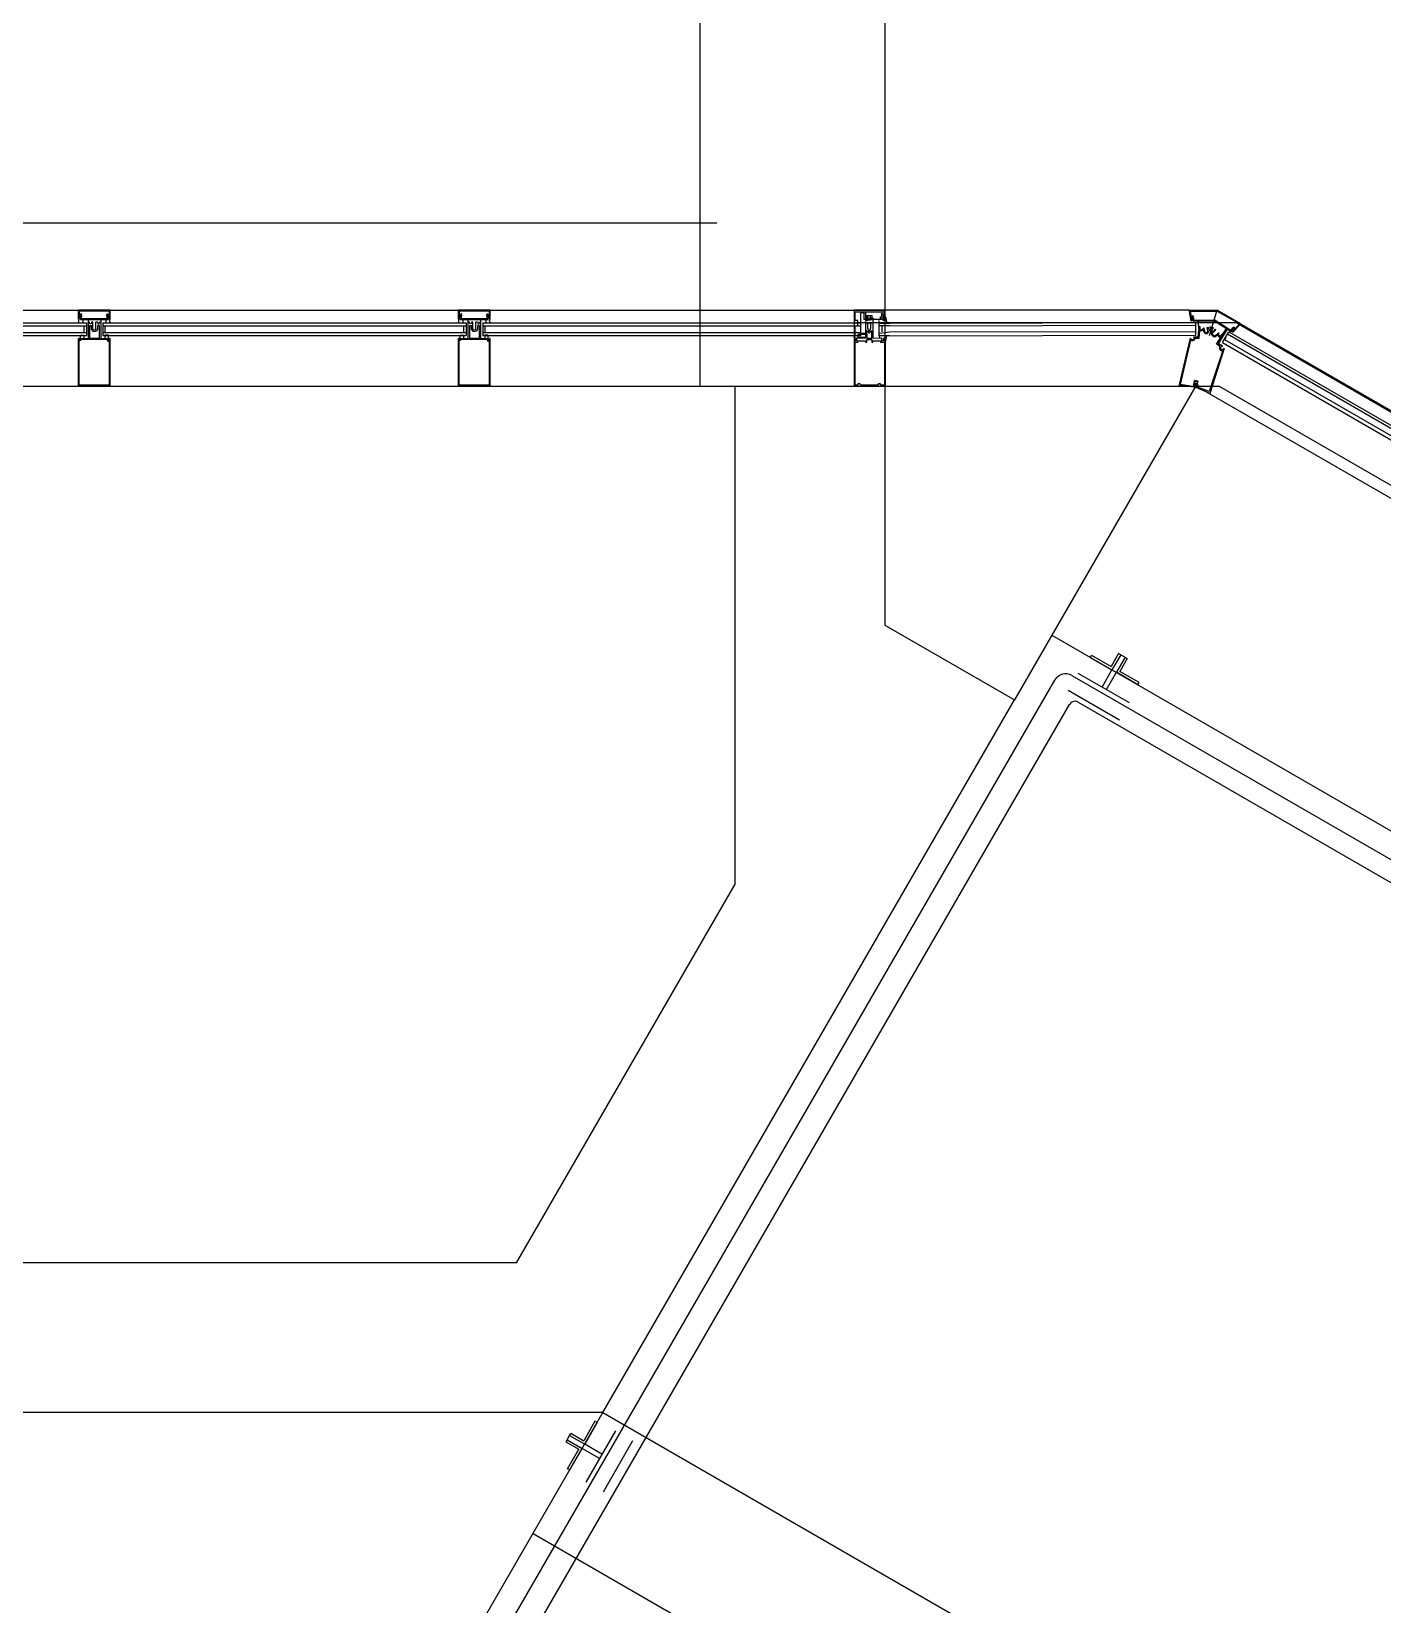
# Model space of a CAD drawing. Extents: x 11182 to 734459, y -1391328 to 152085.
# Drawn here: x 714719 to 717428, y -838499 to -835344 of the extents above; entities that cross this region are included whole.
import ezdxf

# ---------------------------------------------------------------- set-up
doc = ezdxf.new("R2010")
doc.units = 0
doc.header["$LTSCALE"] = 500
doc.header["$MEASUREMENT"] = 0
doc.layers.add('1_Wall_Exist', color=251, linetype='CONTINUOUS')

msp = doc.modelspace()

# ---------------------------------------------------------------- linework, layer by layer
at = {"layer": '1_Wall_Exist'}
for p, q in [((716430, -827357.3), (716430, -836534.7)), ((716060, -836055.6), (716060, -827727.3)), ((712069, -835728.1), (716093, -835728.1)), ((712244, -835903.1), (716368, -835903.1)), ((714813.3, -835902.7), (714876.8, -835902.7)), ((714813.3, -835920.3), (714813.3, -835902.7)), ((714814.9, -835904.3), (714875.2, -835904.3)), ((714814.9, -835904.3), (714814.9, -835919.3)), ((714818.2, -835910.6), (714815.2, -835919.2)), ((714817.2, -835918.3), (714818.5, -835913)), ((714817.3, -835920.2), (714818.8, -835913)), ((714819.5, -835910.6), (714818.2, -835910.6)), ((714818.8, -835913), (714818.5, -835913)), ((714819.1, -835920.2), (714820, -835913.5)), ((714820, -835913.5), (714819.5, -835910.6)), ((714870.1, -835913.5), (714870.6, -835910.6)), ((714870.8, -835918.5), (714870.1, -835913.5)), ((714870.6, -835910.6), (714871.9, -835910.6)), ((714871.3, -835913), (714871.6, -835913)), ((714872.8, -835920.2), (714871.3, -835913)), ((714872.9, -835918.3), (714871.6, -835913)), ((714871.9, -835910.6), (714874.9, -835919.2)), ((714875.2, -835919.3), (714875.2, -835904.3)), ((714876.8, -835920.3), (714876.8, -835902.7)), ((715575.1, -835902.7), (715638.6, -835902.7)), ((715575.1, -835920.3), (715575.1, -835902.7)), ((715576.7, -835904.3), (715637, -835904.3)), ((715576.7, -835904.3), (715576.7, -835919.3)), ((715580, -835910.6), (715577, -835919.2)), ((715579, -835918.3), (715580.3, -835913)), ((715579.1, -835920.2), (715580.6, -835913)), ((715581.3, -835910.6), (715580, -835910.6)), ((715580.6, -835913), (715580.3, -835913)), ((715580.9, -835920.2), (715581.8, -835913.5)), ((715581.8, -835913.5), (715581.3, -835910.6)), ((715631.9, -835913.5), (715632.4, -835910.6)), ((715632.6, -835918.5), (715631.9, -835913.5)), ((715632.4, -835910.6), (715633.7, -835910.6)), ((715633.1, -835913), (715633.4, -835913)), ((715634.6, -835920.2), (715633.1, -835913)), ((715634.7, -835918.3), (715633.4, -835913)), ((715633.7, -835910.6), (715636.7, -835919.2)), ((715637, -835919.3), (715637, -835904.3)), ((715638.6, -835920.3), (715638.6, -835902.7)), ((716368.1, -835902.7), (717039.8, -835902.7)), ((716429.1, -835903.9), (716368.3, -835903.9)), ((716368.3, -835903.9), (716368.3, -836055.9)), ((716368.3, -835906.4), (716429.1, -835906.4)), ((716370.8, -835924.2), (716370.8, -835906.4)), ((716388.5, -835908.8), (716380.9, -835908.9)), ((716380.9, -835908.9), (716380.9, -835949.5)), ((716388.5, -835921.6), (716388.5, -835908.8)), ((716391.1, -835906.4), (716391.1, -835919.1)), ((716393.6, -835914), (716403.7, -835914)), ((716393.6, -835919.1), (716393.6, -835914)), ((716396.1, -835919.1), (716396.1, -835914)), ((716401.2, -835919.1), (716401.2, -835914)), ((716403.7, -835914), (716403.7, -835919.1)), ((716421.5, -835916.5), (716424, -835916.5)), ((716421.5, -835921.6), (716421.5, -835916.5)), ((716424, -835908.9), (716429.1, -835914)), ((716424, -835916.5), (716424, -835908.9)), ((716429.1, -835916.5), (716429.1, -835903.9)), ((716429.1, -835916.5), (716431.6, -835916.5)), ((716431.6, -835916.5), (716434.1, -835929.2)), ((716431.6, -835916.5), (716431.6, -835924.1)), ((717039.8, -835902.7), (717095.4, -835902.9)), ((717044.3, -835925.1), (717039.8, -835902.7)), ((717042.4, -835905.5), (717094.6, -835905.4)), ((717042.4, -835905.5), (717045.6, -835923.6)), ((717046.6, -835914.4), (717045.9, -835923.5)), ((717047.8, -835914.1), (717046.6, -835914.4)), ((717047.7, -835916.5), (717047.5, -835916.6)), ((717047.6, -835922.1), (717047.5, -835916.6)), ((717048.3, -835923.9), (717047.7, -835916.5)), ((717049, -835916.8), (717047.8, -835914.1)), ((717049.9, -835923.4), (717049, -835916.8)), ((717095.4, -835902.9), (717080.4, -835954.9)), ((717095.3, -835903.1), (720987.1, -838149.7)), ((717140.8, -835930.8), (717095.3, -835905.4)), ((717143, -835930.7), (717095.4, -835902.9)), ((714085.2, -835928.6), (714829.1, -835928.6)), ((714085.2, -835934.7), (714829.1, -835934.7)), ((714085.2, -835947.8), (714829.1, -835947.8)), ((714814.9, -835919.3), (714813.3, -835920.3)), ((714817.2, -835918.3), (714815.2, -835919.2)), ((714817, -835921.8), (714817, -835920.2)), ((714817.3, -835920.2), (714817, -835920.2)), ((714817, -835921.8), (714873.1, -835921.8)), ((714819, -835920.2), (714871.1, -835920.2)), ((714822.1, -835921.8), (714822.1, -835928.2)), ((714823.7, -835934.5), (714823.7, -835947.3)), ((714829.1, -835928.6), (714829.1, -835953.9)), ((714832.4, -835921.8), (714832.4, -835959.9)), ((714835.5, -835927.1), (714832.4, -835927.1)), ((714835.5, -835933.7), (714835.5, -835959.9)), ((714835.5, -835933.7), (714839.1, -835933.7)), ((714842.1, -835927.1), (714839.1, -835927.1)), ((714839.1, -835939.7), (714839.1, -835933.7)), ((714842.1, -835940.5), (714842.1, -835927.1)), ((714848.3, -835940.5), (714848.3, -835927.1)), ((714851.8, -835927.1), (714848.3, -835927.1)), ((714851.8, -835939.9), (714851.8, -835933.7)), ((714854.8, -835933.7), (714851.8, -835933.7)), ((714854.8, -835927.1), (714857.8, -835927.1)), ((714854.8, -835933.7), (714854.8, -835959.9)), ((714857.8, -835921.8), (714857.8, -835959.9)), ((714862.1, -835928.6), (715590.3, -835928.6)), ((714862.1, -835928.6), (714862.1, -835953.9)), ((714862.1, -835934.7), (715590.3, -835934.7)), ((714862.1, -835947.8), (715590.3, -835947.8)), ((714866.4, -835934.5), (714866.4, -835947.3)), ((714868, -835921.8), (714868, -835928.2)), ((714871.1, -835920.2), (714870.8, -835918.5)), ((714872.8, -835920.2), (714873.1, -835920.2)), ((714872.9, -835918.3), (714874.9, -835919.2)), ((714873.1, -835921.8), (714873.1, -835920.2)), ((714875.2, -835919.3), (714876.8, -835920.3)), ((715576.7, -835919.3), (715575.1, -835920.3)), ((715579, -835918.3), (715577, -835919.2)), ((715578.8, -835921.8), (715578.8, -835920.2)), ((715579.1, -835920.2), (715578.8, -835920.2)), ((715578.8, -835921.8), (715634.9, -835921.8)), ((715580.8, -835920.2), (715632.9, -835920.2)), ((715583.9, -835921.8), (715583.9, -835928.2)), ((715585.5, -835934.5), (715585.5, -835947.3)), ((715590.3, -835928.6), (715590.3, -835953.9)), ((715594.2, -835921.8), (715594.2, -835959.9)), ((715597.3, -835927.1), (715594.2, -835927.1)), ((715597.3, -835933.7), (715597.3, -835959.9)), ((715597.3, -835933.7), (715600.9, -835933.7)), ((715603.9, -835927.1), (715600.9, -835927.1)), ((715600.9, -835939.7), (715600.9, -835933.7)), ((715603.9, -835940.5), (715603.9, -835927.1)), ((715610.1, -835940.5), (715610.1, -835927.1)), ((715613.6, -835927.1), (715610.1, -835927.1)), ((715613.6, -835939.9), (715613.6, -835933.7)), ((715616.6, -835933.7), (715613.6, -835933.7)), ((715616.6, -835927.1), (715619.6, -835927.1)), ((715616.6, -835933.7), (715616.6, -835959.9)), ((715619.6, -835921.8), (715619.6, -835959.9)), ((715623.9, -835928.6), (716382.6, -835928.6)), ((715623.9, -835928.6), (715623.9, -835953.9)), ((715623.9, -835934.7), (716382.6, -835934.7)), ((715623.9, -835947.8), (716382.6, -835947.8)), ((715628.2, -835934.5), (715628.2, -835947.3)), ((715629.8, -835921.8), (715629.8, -835928.2)), ((715632.9, -835920.2), (715632.6, -835918.5)), ((715634.6, -835920.2), (715634.9, -835920.2)), ((715634.7, -835918.3), (715636.7, -835919.2)), ((715634.9, -835921.8), (715634.9, -835920.2)), ((715637, -835919.3), (715638.6, -835920.3)), ((716368, -835928.1), (717134.3, -835928.1)), ((716375.9, -835924.1), (716370.8, -835924.2)), ((716370.8, -835934.3), (716375.9, -835934.2)), ((716370.8, -835952), (716370.8, -835934.3)), ((716375.9, -835934.2), (716375.9, -835924.1)), ((716380.9, -835949.5), (716391.1, -835949.5)), ((716424, -835921.6), (716388.5, -835921.6)), ((716391.1, -835919.1), (716406.3, -835919.1)), ((716391.1, -835924.1), (716406.2, -835921.6)), ((716391.1, -835924.1), (716391.1, -835959.6)), ((716406.3, -835929.2), (716391.1, -835929.2)), ((716393.5, -835944.4), (716393.6, -835957.1)), ((716398.7, -835949.5), (716393.5, -835944.4)), ((716396.2, -835939.3), (716396.1, -835929.2)), ((716398.7, -835946.9), (716396.2, -835939.3)), ((716401.2, -835939.3), (716398.7, -835946.9)), ((716403.7, -835944.4), (716398.7, -835949.5)), ((716401.2, -835929.2), (716401.2, -835939.3)), ((716403.7, -835959.6), (716403.7, -835944.4)), ((716406.3, -835919.1), (716406.2, -835921.6)), ((716406.2, -835921.6), (716406.3, -835929.2)), ((716406.3, -835959.7), (716406.3, -835929.2)), ((716418.9, -835954.5), (716418.9, -835924.1)), ((716418.9, -835929.2), (716439.2, -835929.2)), ((716439.2, -835934.3), (716418.9, -835934.3)), ((716418.9, -835949.5), (716439.2, -835946.9)), ((716424, -835919.1), (716424, -835921.6)), ((716429.1, -835919.1), (716424, -835919.1)), ((716424, -835934.3), (716424, -835946.9)), ((716426.4, -835921.6), (716429.1, -835921.6)), ((716426.5, -835924.1), (716426.4, -835921.6)), ((716431.6, -835924.1), (716426.5, -835924.1)), ((716429.1, -835921.6), (716429.1, -835919.1)), ((716439.2, -835929.2), (717053.7, -835928.1)), ((716439.2, -835934.3), (717053.7, -835933.2)), ((716439.2, -835946.9), (717053.7, -835945.8)), ((717045.6, -835923.6), (717044.3, -835925.1)), ((717047.6, -835922.1), (717045.9, -835923.5)), ((717048.3, -835925.5), (717047.9, -835923.9)), ((717048.3, -835923.9), (717047.9, -835923.9)), ((717048.3, -835925.5), (717089.1, -835924.5)), ((717049.8, -835923.4), (717089.6, -835922.8)), ((717053.7, -835953.4), (717053.7, -835928.1)), ((717057.2, -835925.8), (717059.4, -835943.2)), ((717057.9, -835956.4), (717059.4, -835943.2)), ((717058.7, -835932.6), (717059.4, -835943.2)), ((717059.7, -835936.6), (717061.6, -835936.1)), ((717059.9, -835959.2), (717061.7, -835944.8)), ((717061.6, -835936.1), (717061.5, -835942.8)), ((717061.5, -835942.8), (717068.3, -835941.3)), ((717061.7, -835944.8), (717068.7, -835943.3)), ((717067.5, -835939.6), (717069.4, -835938.9)), ((717068.1, -835941.4), (717067.5, -835939.6)), ((717070.2, -835947.9), (717068.7, -835943.3)), ((717072.2, -835947.3), (717069.4, -835938.9)), ((717075.5, -835937.6), (717078.2, -835937.2)), ((717075.5, -835937.6), (717077.5, -835945)), ((717078.2, -835937.2), (717080.3, -835942.4)), ((717082.4, -835936.6), (717081.5, -835936.9)), ((717081.5, -835936.9), (717083.6, -835941.7)), ((717082.4, -835936.6), (717084.5, -835941.4)), ((717084.5, -835941.4), (717088.1, -835937.7)), ((717085.2, -835942.1), (717088.8, -835938.4)), ((717093.5, -835942.9), (717086.9, -835949.5)), ((717088.8, -835938.4), (717088.1, -835937.7)), ((717092.2, -835941.5), (717088.6, -835945)), ((717124.2, -835946.3), (717089.6, -835924.4)), ((717124, -835943.8), (717090.1, -835922.7)), ((717092.2, -835941.5), (717093.5, -835942.9)), ((717092.3, -835954.9), (717098.8, -835948.3)), ((717095.1, -835971.6), (717114.9, -835939.6)), ((717100.3, -835949.8), (717098.8, -835948.3)), ((717098.9, -835970.6), (717117.5, -835939.7)), ((717108.5, -835949.1), (717103.1, -835954.5)), ((717107, -835968.2), (717119.8, -835946.3)), ((717116.3, -835941), (717114.9, -835939.6)), ((717119.8, -835946.3), (720561.7, -837934.4)), ((717123.9, -835943.8), (717127.9, -835938.3)), ((717124.2, -835946.3), (717125.4, -835945.2)), ((717125.1, -835945), (717129.1, -835938.9)), ((717125.1, -835945), (717125.4, -835945.2)), ((717126.6, -835943.8), (717129.4, -835939)), ((717126.6, -835943.8), (717127.3, -835945.7)), ((717131.3, -835937.6), (717127.3, -835945.7)), ((717140.8, -835930.8), (717127.5, -835946.1)), ((717127.5, -835946.1), (717127.9, -835947.8)), ((717127.9, -835947.8), (717143, -835930.7)), ((717127.9, -835938.3), (717130.4, -835936.6)), ((717129.1, -835938.9), (717129.4, -835939)), ((717130.4, -835936.6), (717131.3, -835937.6)), ((717134.3, -835928.1), (721071.6, -838201.4)), ((714085.2, -835953.9), (714829.1, -835953.9)), ((714813.3, -836055.1), (714813.3, -835959.9)), ((714814.9, -835959.9), (714813.3, -835959.9)), ((714814.9, -835959.9), (714814.9, -835961.7)), ((714814.9, -836053.5), (714814.9, -835964)), ((714817, -835961.9), (714817, -835953.6)), ((714817, -835953.6), (714823.7, -835953.6)), ((714817, -835959.9), (714832.4, -835959.9)), ((714818.6, -835961.5), (714871.5, -835961.5)), ((714818.6, -835961.9), (714818.6, -835961.5)), ((714823.7, -835953.6), (714823.7, -835959.9)), ((714854.8, -835959.9), (714835.5, -835959.9)), ((714857.8, -835959.9), (714873.1, -835959.9)), ((714862.1, -835953.9), (715590.3, -835953.9)), ((714866.4, -835953.6), (714866.4, -835959.9)), ((714873.1, -835953.6), (714866.4, -835953.6)), ((714871.5, -835963.5), (714871.5, -835961.5)), ((714873.1, -835963.5), (714873.1, -835953.6)), ((714875.2, -835963.3), (714875.2, -835960.3)), ((714876.8, -835960.3), (714875.2, -835960.3)), ((714875.2, -836053.5), (714875.2, -835965.6)), ((714876.8, -836055.1), (714876.8, -835960.3)), ((715575.1, -836055.1), (715575.1, -835959.9)), ((715576.7, -835959.9), (715575.1, -835959.9)), ((715576.7, -835959.9), (715576.7, -835961.7)), ((715576.7, -836053.5), (715576.7, -835964)), ((715578.8, -835961.9), (715578.8, -835953.6)), ((715578.8, -835953.6), (715585.5, -835953.6)), ((715578.8, -835959.9), (715594.2, -835959.9)), ((715580.4, -835961.5), (715633.3, -835961.5)), ((715580.4, -835961.9), (715580.4, -835961.5)), ((715585.5, -835953.6), (715585.5, -835959.9)), ((715616.6, -835959.9), (715597.3, -835959.9)), ((715619.6, -835959.9), (715634.9, -835959.9)), ((715623.9, -835953.9), (716382.6, -835953.9)), ((715628.2, -835953.6), (715628.2, -835959.9)), ((715634.9, -835953.6), (715628.2, -835953.6)), ((715633.3, -835963.5), (715633.3, -835961.5)), ((715634.9, -835963.5), (715634.9, -835953.6)), ((715637, -835963.3), (715637, -835960.3)), ((715638.6, -835960.3), (715637, -835960.3)), ((715637, -836053.5), (715637, -835965.6)), ((715638.6, -836055.1), (715638.6, -835960.3)), ((716368.3, -835957.1), (716370.8, -835952)), ((716370.7, -835957.1), (716368.3, -835957.1)), ((716370.8, -835959.6), (716368.3, -835959.7)), ((716368.3, -835962.1), (716370.8, -835962.2)), ((716373.3, -835964.7), (716368.3, -835964.7)), ((716370.8, -835962.2), (716370.7, -835957.1)), ((716370.7, -836053.3), (716370.8, -835967.2)), ((716370.8, -835962.2), (716370.8, -835959.6)), ((716373.3, -835962.1), (716370.8, -835962.2)), ((716370.8, -835967.2), (716375.9, -835967.2)), ((716373.4, -835959.6), (716373.3, -835962.1)), ((716373.3, -835962.1), (716373.3, -835964.7)), ((716391.1, -835959.6), (716373.4, -835959.6)), ((716375.9, -835952), (716375.9, -835957.1)), ((716391.1, -835952), (716375.9, -835952)), ((716375.9, -835957.1), (716391.1, -835957.1)), ((716375.9, -835964.7), (716391.1, -835964.7)), ((716375.9, -835967.2), (716375.9, -835964.7)), ((716391.1, -835964.7), (716391.1, -835967.2)), ((716391.1, -835967.2), (716393.6, -835967.2)), ((716393.6, -835957.1), (716393.6, -835959.6)), ((716393.6, -835959.6), (716403.7, -835959.6)), ((716393.6, -835962.1), (716403.7, -835962.1)), ((716393.6, -835967.2), (716393.6, -835962.1)), ((716403.7, -835962.1), (716403.7, -835967.2)), ((716403.7, -835967.2), (716406.2, -835967.2)), ((716406.2, -835967.2), (716406.3, -835964.7)), ((716424, -835959.6), (716406.3, -835959.7)), ((716406.3, -835964.7), (716421.6, -835964.7)), ((716418.9, -835954.5), (716419, -835959.6)), ((716439.2, -835954.5), (716418.9, -835954.5)), ((716421.6, -835964.7), (716421.5, -835967.2)), ((716421.5, -835967.2), (716429.1, -835967.2)), ((716424, -835964.7), (716424, -835959.6)), ((716429.1, -835964.7), (716424, -835964.7)), ((716431.6, -835959.6), (716426.5, -835959.7)), ((716426.5, -835959.7), (716426.5, -835962.1)), ((716426.5, -835962.1), (716429.1, -835962.1)), ((716429.1, -835962.1), (716429.1, -835964.7)), ((716429.1, -835967.2), (716429.1, -836053.3)), ((716431.6, -835967.2), (716434.1, -835954.5)), ((716431.6, -836055.9), (716431.6, -835959.6)), ((716439.2, -835954.5), (717053.7, -835953.4)), ((717042, -835959.6), (717019.2, -836055)), ((717043, -835963.5), (717021.9, -836052.2)), ((717042, -835959.6), (717043.6, -835961.4)), ((717049, -835956.4), (717050.2, -835959)), ((717049, -835956.4), (717057.9, -835956.4)), ((717052.2, -835959.4), (717059.9, -835959.2)), ((717110.6, -835980), (717081.4, -836070.2)), ((717093.2, -835956.9), (717100.3, -835949.8)), ((717102, -835975.8), (717095.1, -835971.6)), ((717103.8, -835960.6), (717096.6, -835953.4)), ((717105.2, -835959.2), (717098, -835952)), ((717107, -835975.2), (717098.9, -835970.6)), ((717107, -835975.2), (717104.3, -835976.5)), ((717107, -835968.2), (720549.1, -837956.3)), ((717110.6, -835980), (717107.8, -835981.8)), ((717114.5, -835958.7), (717110.8, -835962.2)), ((717110.8, -835961.7), (720552.8, -837949.8)), ((717117.2, -835950.8), (720559.2, -837938.8)), ((717107.5, -835984.3), (717080.4, -836066.3)), ((717050.2, -836044.1), (717048, -836056)), ((717058.2, -836045.4), (717050.2, -836044.1)), ((712566.8, -836055.5), (717100.2, -836055.5)), ((714876.8, -836055.1), (714813.3, -836055.1)), ((714875.2, -836053.5), (714814.9, -836053.5)), ((715638.6, -836055.1), (715575.1, -836055.1)), ((715637, -836053.5), (715576.7, -836053.5)), ((715998, -836055.5), (716130, -836055.6)), ((716130, -836055.6), (716430, -836055.5)), ((716130, -837054.3), (716130, -836055.5)), ((716368.3, -836055.9), (716431.6, -836055.9)), ((716375.9, -836053.3), (716370.7, -836053.3)), ((716375.9, -836050.8), (716375.9, -836053.3)), ((716380.8, -836050.8), (716375.9, -836050.8)), ((716380.9, -836053.3), (716380.8, -836050.8)), ((716416.3, -836053.3), (716380.9, -836053.3)), ((716416.4, -836050.8), (716416.3, -836053.3)), ((716421.5, -836050.8), (716416.4, -836050.8)), ((716421.5, -836053.3), (716421.5, -836050.8)), ((716429.1, -836053.3), (716421.5, -836053.3)), ((717053.4, -836054.9), (716689.8, -836684.7)), ((717050.2, -836057.5), (717021.6, -836054.4)), ((717048, -836056), (717021.9, -836052.2)), ((717049.7, -836055.6), (717051, -836045.5)), ((717050.2, -836057.5), (717049.7, -836055.6)), ((717051, -836045.5), (717056.9, -836046.5)), ((717051.9, -836053.5), (717056, -836054.5)), ((717052.9, -836048.6), (717056.4, -836049.4)), ((717053.1, -836050.8), (717055.9, -836051.3)), ((717053.1, -836051.8), (717057.7, -836052.8)), ((717053.3, -836054.9), (720157.1, -837846.4)), ((717054.2, -836058), (717055.6, -836056.5)), ((717081.4, -836070.2), (717054.2, -836058)), ((717056, -836054.5), (717055.6, -836056.5)), ((717055.9, -836051.3), (717056, -836050.3)), ((717056.9, -836046.5), (717056, -836050.3)), ((717056, -836050.3), (717057.1, -836050.6)), ((717057.7, -836052.8), (717056.8, -836057.6)), ((717080.4, -836066.3), (717056.8, -836057.6)), ((717057.1, -836050.6), (717058.2, -836045.4)), ((717100.2, -836055.5), (720897.5, -838248)), ((716430, -836534.6), (716689.8, -836684.7)), ((716430, -836534.7), (716689.8, -836684.7)), ((716764.9, -836554.8), (720055.6, -838454.8)), ((716842.1, -836599.4), (716844.6, -836595.1)), ((716842.1, -836599.4), (716885.4, -836624.4)), ((716844.6, -836595.1), (716883.6, -836617.6)), ((716898.6, -836591.6), (716883.6, -836617.6)), ((716902.9, -836594.1), (716885.4, -836624.4)), ((716911.6, -836599.1), (716894.1, -836629.4)), ((716902.9, -836594.1), (716898.6, -836591.6)), ((716915.9, -836601.6), (716900.9, -836627.6)), ((716902.9, -836594.1), (716911.6, -836599.1)), ((716911.6, -836599.1), (716915.9, -836601.6)), ((716805.2, -836635.8), (719965.3, -838460.4)), ((716920.6, -836690.9), (716817.7, -836631.5)), ((716865.4, -836659), (716885.4, -836624.4)), ((716874.1, -836664), (716894.1, -836629.4)), ((716937.4, -836654.4), (716894.1, -836629.4)), ((716939.9, -836650.1), (716900.9, -836627.6)), ((713940.6, -841546.4), (716770.5, -836645.1)), ((716900.6, -836725.5), (716797.7, -836666.1)), ((716937.4, -836654.4), (716939.9, -836650.1)), ((713976.6, -841584), (716800.2, -836693.7)), ((715864.8, -838113.6), (716689.8, -836684.7)), ((716817.6, -836689.1), (719921.7, -838481.4)), ((715691.6, -837813.6), (716130, -837054.3)), ((715691.6, -837813.6), (712468, -837813.6)), ((715864.8, -838113.6), (712468, -838113.6)), ((714044.6, -841266.3), (715864.8, -838113.6)), ((715864.8, -838113.6), (717423.5, -839013.6)), ((715797.9, -838159.5), (715800.4, -838155.2)), ((715800.4, -838155.2), (715826.3, -838170.2)), ((715848.8, -838131.2), (715826.3, -838170.2)), ((715853.2, -838133.7), (715828.2, -838177)), ((715889.7, -838150.5), (715830.3, -838253.4)), ((715853.2, -838133.7), (715848.8, -838131.2)), ((715792.9, -838168.2), (715790.4, -838172.5)), ((715790.4, -838172.5), (715816.3, -838187.5)), ((715792.9, -838168.2), (715797.9, -838159.5)), ((715792.9, -838168.2), (715823.2, -838185.7)), ((715793.8, -838226.5), (715816.3, -838187.5)), ((715797.9, -838159.5), (715828.2, -838177)), ((715798.2, -838229), (715823.2, -838185.7)), ((715857.8, -838205.7), (715823.2, -838185.7)), ((715862.8, -838197), (715828.2, -838177)), ((715924.3, -838170.5), (715864.9, -838273.4)), ((715798.2, -838229), (715793.8, -838226.5)), ((715724.8, -838356.1), (717283.5, -839256.1))]:
    msp.add_line(p, q, dxfattribs=at)
at = {"layer": '1_Wall_Exist', "extrusion": (0, 0, -1)}
for centre, radius, start, end in [((-716427.8, -835915.2), 1.77, 225, 137.2906), ((-714837.3, -835928.3), 2.16, 146.3099, 33.6901), ((-714845.4, -835939.9), 6.3, 180, 1.8183), ((-714845.2, -835939.8), 3.18, 192.7244, 347.2756), ((-714882.4, -835923.8), 6.6, 319.3045, 32.0054), ((-715599.1, -835928.3), 2.16, 146.3099, 33.6901), ((-715607.2, -835939.9), 6.3, 180, 1.8183), ((-715607, -835939.8), 3.18, 192.7244, 347.2756), ((-715644.2, -835923.8), 6.6, 319.3045, 32.0054), ((-717081.6, -835940.6), 4.52, 242.3005, 299.4275), ((-717081.8, -835941.2), 1.87, 195.5241, 321.3402), ((-717092, -835949.9), 7.1, 260.2724, 26.9277), ((-717092, -835949.8), 5.11, 266.6335, 3.3665), ((-714874.1, -835963.2), 2.62, 177.8789, 353.4181), ((-714874.1, -835963.4), 1, 174.8056, 354.2894), ((-715635.9, -835963.2), 2.62, 177.8789, 353.4181), ((-715635.9, -835963.4), 1, 174.8056, 354.2894), ((-717046.4, -835958.8), 5.83, 185.9061, 305.8821), ((-717046.4, -835958.9), 3.8, 181.5074, 318.2397), ((-717053.9, -836051.4), 2.9, 313.6028, 70.3462), ((-717054.3, -836051.3), 1.3, 337.3801, 22.6199)]:
    msp.add_arc(centre, radius, start, end, dxfattribs=at)
at = {"layer": '1_Wall_Exist'}
for centre, radius, start, end in [((714807.7, -835923.8), 6.6, 319.3045, 32.0054), ((714853.3, -835928.5), 2.05, 136.9749, 43.0251), ((715569.5, -835923.8), 6.6, 319.3045, 32.0054), ((715615.1, -835928.5), 2.05, 136.9749, 43.0251), ((717074.3, -835945), 5.02, 215.2724, 5.5993), ((717074.2, -835944.7), 3.28, 232.4314, 354.8056), ((717089, -835941.6), 6.09, 209.5115, 237.0948), ((717087.7, -835942.6), 2.55, 168.6901, 290.556), ((714816, -835961.6), 2.62, 177.8789, 353.4181), ((714816, -835961.8), 1, 174.8056, 354.2894), ((715577.8, -835961.6), 2.62, 177.8789, 353.4181), ((715577.8, -835961.8), 1, 174.8056, 354.2894), ((717106.2, -835979.1), 5.34, 141.8428, 284.0362), ((717106, -835979.2), 3.19, 122.1957, 304.6952), ((716792.5, -836657.9), 25.5, 60.1157, 149.8084), ((716811.2, -836700.1), 12.7, 59.8084, 149.8084)]:
    msp.add_arc(centre, radius, start, end, dxfattribs=at)

doc.saveas('drawing.dxf')
